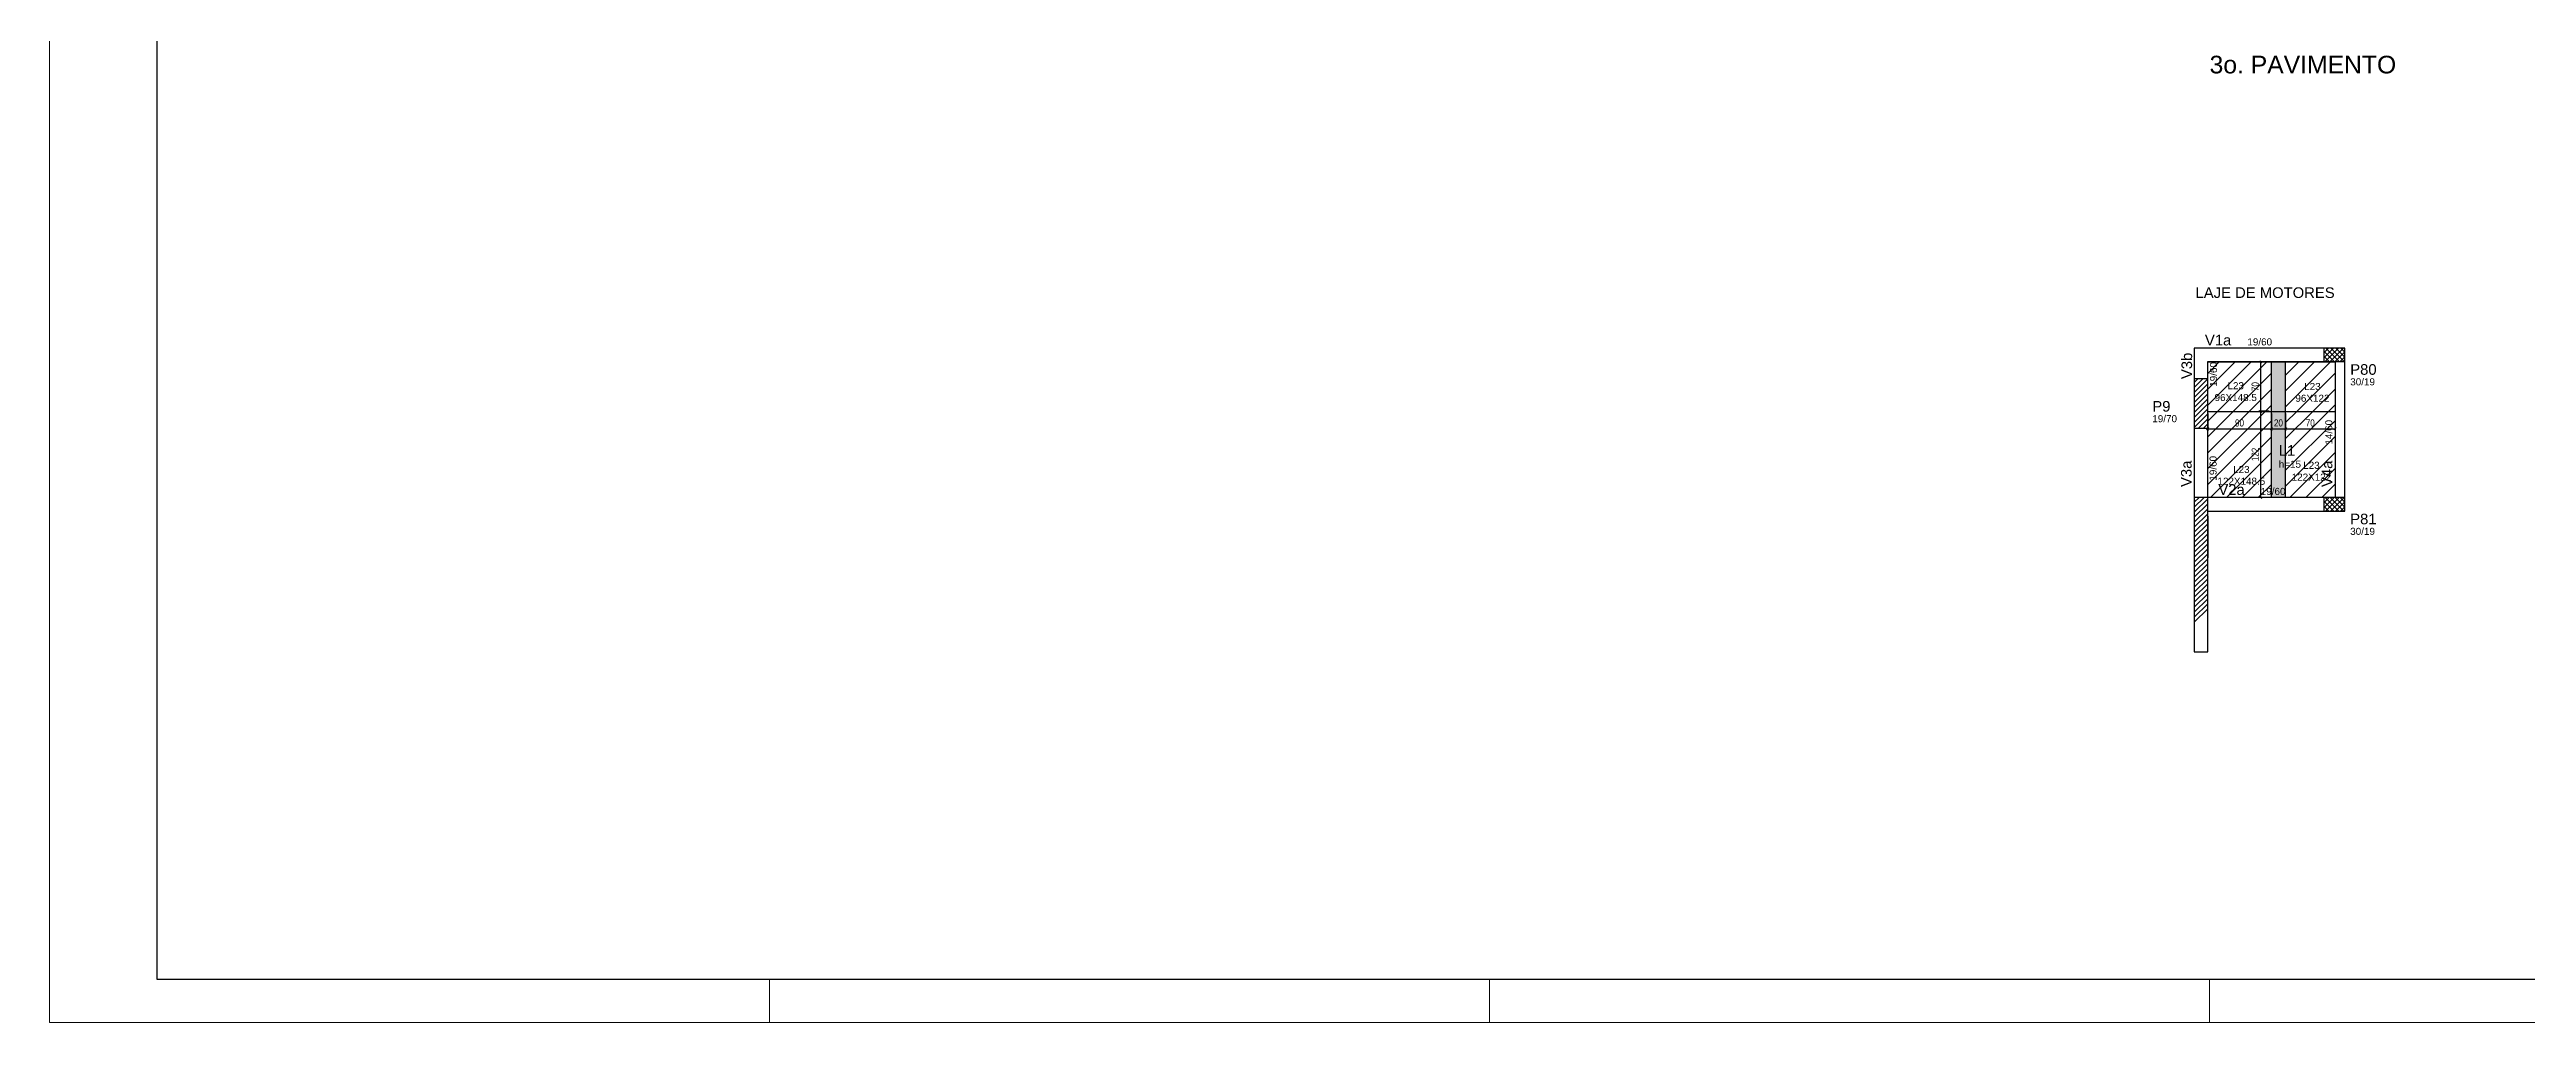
# Model space of a CAD drawing. Extents: x 1022 to 7350, y 170 to 3791.
# Drawn here: x 1022 to 4524, y 170 to 1546 of the extents above; entities that cross this region are included whole.
import ezdxf

# ---------------------------------------------------------------- set-up
doc = ezdxf.new("R2010")
doc.units = 0
for name, color, linetype in [('7', 7, 'Continuous'), ('8', 8, 'Continuous'), ('AUX00', 7, 'Continuous'), ('ES-VIGA', 3, 'Continuous'), ('L-N', 4, 'Continuous'), ('Painéis', 200, 'Continuous'), ('Pilares', 5, 'Continuous'), ('VIG-D', 2, 'Continuous'), ('VIG-N', 4, 'Continuous')]:
    doc.layers.add(name, color=color, linetype=linetype)
for name, color, linetype, lineweight in [('FOLHA', 255, 'Continuous', 5), ('Hachura', 251, 'Continuous', 9), ('REAPROVEITAMENTO', 251, 'Continuous', 9)]:
    doc.layers.add(name, color=color, linetype=linetype, lineweight=lineweight)
doc.styles.add('COTA TECNICA', font='techl___.ttf', dxfattribs={"height": 10})
doc.styles.get("Standard").update_dxf_attribs({"font": 'arial.ttf'})
doc.dimstyles.new('PAINEL', dxfattribs={"dimtxt": 10, "dimasz": 3, "dimexe": 3, "dimexo": 3, "dimgap": 3, "dimtad": 1, "dimdec": 1, "dimzin": 12, "dimdsep": 46, "dimtxsty": 'COTA TECNICA', "dimblk1": 'OBLIQUE', "dimblk2": 'OBLIQUE', "dimsah": 1, "dimcen": 0.9, "dimclrd": 4, "dimclre": 4, "dimclrt": 240, "dimadec": 1, "dimazin": 3, "dimtfac": 1, "dimtdec": 1, "dimtmove": 0, "dimatfit": 3, "dimfxl": 1, "dimtolj": 1, "dimtzin": 12, "dimarcsym": 0})

# ---------------------------------------------------------------- blocks, each defined once
blk = doc.blocks.new('_Oblique')
at = {"color": 0, "linetype": 'ByBlock', "lineweight": -2}
blk.add_line((-0.5, -0.5), (0.5, 0.5), dxfattribs=at)
blk = doc.blocks.new('*D264')
at = {"color": 4, "lineweight": -2, "transparency": 16777216}
for p, q in [((4160.7, 1034.2), (4145.9, 1034.2)), ((4148.9, 912.2), (4148.9, 1034.2)), ((4160.7, 912.2), (4145.9, 912.2))]:
    blk.add_line(p, q, dxfattribs=at)
at = {"layer": 'Defpoints', "color": 0, "transparency": 16777216}
for p in [(4148.9, 1034.2), (4163.7, 1034.2), (4163.7, 912.2)]:
    blk.add_point(p, dxfattribs=at)
at = {"color": 4, "lineweight": -2, "transparency": 16777216, "xscale": 3, "yscale": 3, "zscale": 3}
for p, rotation in [((4148.9, 1034.2), 90), ((4148.9, 912.2), 270)]:
    blk.add_blockref('_Oblique', p, dxfattribs=dict(at, rotation=rotation))
at = {"color": 240, "transparency": 16777216, "insert": (4140.8, 973.2), "char_height": 10, "attachment_point": 5, "rotation": 90, "style": 'COTA TECNICA'}
blk.add_mtext('\\A1;122', dxfattribs=at)
blk = doc.blocks.new('*D265')
at = {"color": 4, "lineweight": -2, "transparency": 16777216}
for p, q in [((4160.7, 1104.2), (4145.9, 1104.2)), ((4148.9, 1034.2), (4148.9, 1104.2)), ((4160.7, 1034.2), (4145.9, 1034.2))]:
    blk.add_line(p, q, dxfattribs=at)
at = {"layer": 'Defpoints', "color": 0, "transparency": 16777216}
for p in [(4148.9, 1104.2), (4163.7, 1104.2), (4163.7, 1034.2)]:
    blk.add_point(p, dxfattribs=at)
at = {"color": 4, "lineweight": -2, "transparency": 16777216, "xscale": 3, "yscale": 3, "zscale": 3}
for p, rotation in [((4148.9, 1104.2), 90), ((4148.9, 1034.2), 270)]:
    blk.add_blockref('_Oblique', p, dxfattribs=dict(at, rotation=rotation))
at = {"color": 240, "transparency": 16777216, "insert": (4140.8, 1069.2), "char_height": 10, "attachment_point": 5, "rotation": 90, "style": 'COTA TECNICA'}
blk.add_mtext('\\A1;70', dxfattribs=at)
blk = doc.blocks.new('*D266')
at = {"color": 4, "lineweight": -2, "transparency": 16777216}
for p, q in [((4073.7, 1031.2), (4073.7, 1006.6)), ((4163.7, 1031.2), (4163.7, 1006.6)), ((4073.7, 1009.6), (4163.7, 1009.6))]:
    blk.add_line(p, q, dxfattribs=at)
at = {"layer": 'Defpoints', "color": 0, "transparency": 16777216}
for p in [(4073.7, 1034.2), (4163.7, 1034.2), (4163.7, 1009.6)]:
    blk.add_point(p, dxfattribs=at)
at = {"color": 4, "lineweight": -2, "transparency": 16777216, "xscale": 3, "yscale": 3, "zscale": 3, "rotation": 180}
blk.add_blockref('_Oblique', (4073.7, 1009.6), dxfattribs=at)
at = {"color": 4, "lineweight": -2, "transparency": 16777216, "xscale": 3, "yscale": 3, "zscale": 3}
blk.add_blockref('_Oblique', (4163.7, 1009.6), dxfattribs=at)
at = {"color": 240, "transparency": 16777216, "insert": (4118.7, 1017.7), "char_height": 10, "attachment_point": 5, "style": 'COTA TECNICA'}
blk.add_mtext('\\A1;90', dxfattribs=at)
blk = doc.blocks.new('*D267')
at = {"color": 4, "lineweight": -2, "transparency": 16777216}
for p, q in [((4163.7, 1031.2), (4163.7, 1006.6)), ((4183.7, 1031.2), (4183.7, 1006.6)), ((4163.7, 1009.6), (4183.7, 1009.6))]:
    blk.add_line(p, q, dxfattribs=at)
at = {"layer": 'Defpoints', "color": 0, "transparency": 16777216}
for p in [(4163.7, 1034.2), (4183.7, 1034.2), (4183.7, 1009.6)]:
    blk.add_point(p, dxfattribs=at)
at = {"color": 4, "lineweight": -2, "transparency": 16777216, "xscale": 3, "yscale": 3, "zscale": 3, "rotation": 180}
blk.add_blockref('_Oblique', (4163.7, 1009.6), dxfattribs=at)
at = {"color": 4, "lineweight": -2, "transparency": 16777216, "xscale": 3, "yscale": 3, "zscale": 3}
blk.add_blockref('_Oblique', (4183.7, 1009.6), dxfattribs=at)
at = {"color": 240, "transparency": 16777216, "insert": (4173.7, 1017.7), "char_height": 10, "attachment_point": 5, "style": 'COTA TECNICA'}
blk.add_mtext('\\A1;20', dxfattribs=at)
blk = doc.blocks.new('*D268')
at = {"color": 4, "lineweight": -2, "transparency": 16777216}
for p, q in [((4183.7, 1031.2), (4183.7, 1006.6)), ((4253.7, 1031.2), (4253.7, 1006.6)), ((4183.7, 1009.6), (4253.7, 1009.6))]:
    blk.add_line(p, q, dxfattribs=at)
at = {"layer": 'Defpoints', "color": 0, "transparency": 16777216}
for p in [(4183.7, 1034.2), (4253.7, 1034.2), (4253.7, 1009.6)]:
    blk.add_point(p, dxfattribs=at)
at = {"color": 4, "lineweight": -2, "transparency": 16777216, "xscale": 3, "yscale": 3, "zscale": 3, "rotation": 180}
blk.add_blockref('_Oblique', (4183.7, 1009.6), dxfattribs=at)
at = {"color": 4, "lineweight": -2, "transparency": 16777216, "xscale": 3, "yscale": 3, "zscale": 3}
blk.add_blockref('_Oblique', (4253.7, 1009.6), dxfattribs=at)
at = {"color": 240, "transparency": 16777216, "insert": (4218.7, 1017.7), "char_height": 10, "attachment_point": 5, "style": 'COTA TECNICA'}
blk.add_mtext('\\A1;70', dxfattribs=at)

msp = doc.modelspace()

# ---------------------------------------------------------------- hatches: boundary and pattern name
at = {"layer": 'Hachura', "linetype": 'ByBlock'}
h = msp.add_hatch(color=256, dxfattribs=at)
h.dxf.hatch_style = 1
h.paths.add_polyline_path([(4183.75, 1104.16), (4163.75, 1104.16), (4163.74, 1034.17), (4183.74, 1034.17)])
h = msp.add_hatch(color=256, dxfattribs=at)
h.dxf.hatch_style = 1
h.paths.add_polyline_path([(4183.74, 1034.17), (4163.74, 1034.17), (4163.73, 912.16), (4183.73, 912.16)])
at = {"layer": 'REAPROVEITAMENTO', "linetype": 'ByBlock'}
h = msp.add_hatch(dxfattribs=at)
h.set_pattern_fill('ANSI31', color=256, scale=5, style=2)
h.paths.add_polyline_path([(4163.75, 1104.16), (4073.75, 1104.17), (4073.74, 1080.17), (4073.9, 1080.17), (4073.74, 1080.02), (4073.74, 1034.17), (4163.74, 1034.17)])
h.paths.add_polyline_path([(4150.62, 1058.81), (4150.62, 1079.77), (4130.04, 1079.77), (4130.04, 1058.81)], flags=24)
h.paths.add_polyline_path([(4080.87, 1043.19), (4145.68, 1043.19), (4145.68, 1080.51), (4080.87, 1080.51)], flags=24)
h = msp.add_hatch(dxfattribs=at)
h.set_pattern_fill('ANSI31', color=256, scale=5, style=2)
h.paths.add_polyline_path([(4253.75, 1104.15), (4183.75, 1104.16), (4183.74, 1034.17), (4253.74, 1034.17)])
h.paths.add_polyline_path([(4195.26, 1042.15), (4248.43, 1042.15), (4248.43, 1079.46), (4195.26, 1079.46)], flags=24)
h = msp.add_hatch(dxfattribs=at)
h.set_pattern_fill('ANSI31', color=256, scale=5, style=2)
h.paths.add_polyline_path([(4163.74, 1034.17), (4073.74, 1034.17), (4073.74, 1010.17), (4073.73, 912.17), (4073.73, 912.17), (4163.73, 912.16)])
h.paths.add_polyline_path([(4150.71, 960.03), (4150.71, 985.5), (4130.12, 985.5), (4130.12, 960.03)], flags=24)
h.paths.add_polyline_path([(4108.01, 1007.92), (4129.8, 1007.92), (4129.8, 1028.51), (4108.01, 1028.51)], flags=24)
h.paths.add_polyline_path([(4084.49, 924.76), (4157.08, 924.76), (4157.08, 962.07), (4084.49, 962.07)], flags=24)
h = msp.add_hatch(dxfattribs=at)
h.set_pattern_fill('ANSI31', color=256, scale=5, style=2)
h.paths.add_polyline_path([(4253.74, 1034.17), (4183.74, 1034.17), (4183.73, 912.16), (4237.73, 912.15), (4237.73, 912.16), (4253.73, 912.15)])
h.paths.add_polyline_path([(4208.38, 1007.89), (4229.35, 1007.89), (4229.35, 1028.48), (4208.38, 1028.48)], flags=24)
h.paths.add_polyline_path([(4189.55, 930.58), (4250.48, 930.58), (4250.48, 967.9), (4189.55, 967.9)], flags=24)

# ---------------------------------------------------------------- linework, layer by layer
at = {"color": 30}
for p, q in [((1174.16, 230.56), (1174.16, 3729.88)), ((7288.84, 230.56), (1174.16, 230.56))]:
    msp.add_line(p, q, dxfattribs=at)
at = {"layer": '8', "linetype": 'Continuous'}
for p, q in [((4237.75, 1109.66), (4251.75, 1123.65)), ((4237.75, 1116.73), (4244.68, 1123.65)), ((4237.75, 1123.65), (4237.75, 1123.65)), ((4237.75, 1123.65), (4237.75, 1123.65)), ((4239.82, 1104.65), (4258.82, 1123.65)), ((4240.62, 1123.65), (4259.62, 1104.65)), ((4246.89, 1104.65), (4265.89, 1123.65)), ((4247.69, 1123.65), (4266.69, 1104.65)), ((4254.76, 1123.65), (4267.75, 1110.66)), ((4261.83, 1123.65), (4267.75, 1117.73)), ((4267.75, 1123.65), (4267.75, 1123.65)), ((4267.75, 1123.65), (4267.75, 1123.65)), ((4237.75, 1119.45), (4252.55, 1104.65)), ((4237.75, 1112.38), (4245.48, 1104.65)), ((4237.75, 1105.31), (4238.41, 1104.65)), ((4252.75, 1114.15), (4252.75, 1114.15)), ((4253.96, 1104.65), (4267.75, 1118.44)), ((4261.03, 1104.65), (4267.75, 1111.37)), ((4267.75, 1104.65), (4267.75, 1104.65)), ((4267.75, 1104.65), (4267.75, 1104.65)), ((4054.74, 1068.09), (4066.83, 1080.17)), ((4054.74, 1075.16), (4059.75, 1080.17)), ((4054.74, 1080.17), (4054.74, 1080.17)), ((4054.74, 1080.17), (4054.74, 1080.17)), ((4054.74, 1061.02), (4073.74, 1080.02)), ((4054.74, 1053.95), (4073.74, 1072.95)), ((4054.74, 1046.88), (4073.74, 1065.88)), ((4054.74, 1039.81), (4073.74, 1058.8)), ((4054.74, 1032.73), (4073.74, 1051.73)), ((4054.74, 1025.66), (4073.74, 1044.66)), ((4054.74, 1018.59), (4073.74, 1037.59)), ((4054.74, 1011.52), (4073.74, 1030.52)), ((4060.46, 1010.17), (4073.74, 1023.45)), ((4064.24, 1045.17), (4064.24, 1045.17)), ((4067.53, 1010.17), (4073.74, 1016.38)), ((4054.74, 1010.17), (4054.74, 1010.17)), ((4054.74, 1010.17), (4054.74, 1010.17)), ((4054.73, 898.38), (4068.52, 912.17)), ((4054.73, 905.46), (4061.45, 912.17)), ((4054.73, 912.17), (4054.73, 912.17)), ((4237.73, 911.67), (4238.22, 912.16)), ((4237.73, 897.52), (4252.36, 912.15)), ((4237.73, 904.6), (4245.29, 912.15)), ((4239.97, 912.16), (4258.97, 893.15)), ((4240.43, 893.16), (4259.44, 912.15)), ((4247.04, 912.15), (4266.04, 893.15)), ((4247.51, 893.15), (4266.51, 912.15)), ((4254.11, 912.15), (4267.73, 898.53)), ((4261.18, 912.15), (4267.73, 905.6)), ((4267.73, 912.15), (4267.73, 912.15)), ((4267.73, 912.15), (4267.73, 912.15)), ((4054.73, 891.31), (4073.73, 910.31)), ((4054.73, 884.24), (4073.73, 903.24)), ((4054.73, 877.17), (4073.73, 896.17)), ((4054.73, 870.1), (4073.73, 889.1)), ((4054.73, 863.03), (4073.73, 882.03)), ((4073.73, 885.67), (4073.72, 826.99)), ((4073.73, 893.17), (4073.73, 893.17)), ((4237.73, 907.32), (4251.9, 893.15)), ((4237.73, 900.25), (4244.82, 893.15)), ((4237.73, 893.15), (4237.73, 893.15)), ((4237.73, 893.15), (4237.73, 893.15)), ((4252.73, 902.65), (4252.73, 902.65)), ((4254.58, 893.15), (4267.73, 906.31)), ((4261.65, 893.15), (4267.73, 899.24)), ((4267.73, 893.15), (4267.73, 893.15)), ((4267.73, 893.15), (4267.73, 893.15)), ((4054.72, 841.82), (4073.73, 860.81)), ((4054.72, 834.75), (4073.73, 853.74)), ((4054.72, 827.67), (4073.73, 846.67)), ((4054.73, 855.96), (4073.73, 874.96)), ((4054.73, 848.89), (4073.73, 867.89)), ((4054.72, 820.6), (4073.72, 839.6)), ((4054.72, 813.53), (4073.72, 832.53)), ((4054.72, 806.46), (4073.72, 825.46)), ((4054.72, 799.39), (4073.72, 818.39)), ((4054.72, 792.32), (4073.72, 811.32)), ((4054.72, 785.25), (4073.72, 804.25)), ((4054.72, 778.18), (4073.72, 797.17)), ((4054.72, 771.11), (4073.72, 790.1)), ((4054.72, 764.03), (4073.72, 783.03)), ((4054.72, 756.96), (4073.72, 775.96)), ((4064.22, 803.17), (4064.22, 803.17)), ((4054.72, 749.89), (4073.72, 768.89)), ((4054.72, 742.82), (4073.72, 761.82)), ((4054.72, 735.75), (4073.72, 754.75))]:
    msp.add_line(p, q, dxfattribs=at)
at = {"layer": 'ES-VIGA', "linetype": 'Continuous'}
for p, q in [((4054.75, 1123.67), (4054.75, 1123.67)), ((4054.75, 1123.67), (4054.75, 1123.67)), ((4073.75, 1104.67), (4073.75, 1104.67)), ((4073.75, 1104.67), (4073.75, 1104.67))]:
    msp.add_line(p, q, dxfattribs=at)
for points in [[(4054.75, 1123.67), (4054.74, 1080.17)], [(4237.75, 1123.65), (4054.75, 1123.67)], [(4073.74, 1080.17), (4073.75, 1104.67)], [(4073.75, 1104.67), (4237.75, 1104.65)], [(4253.75, 1104.65), (4253.73, 912.15)], [(4267.73, 912.15), (4267.75, 1104.65)], [(4054.74, 1010.17), (4054.73, 912.17)], [(4073.73, 912.17), (4073.74, 1010.17)], [(4237.73, 912.15), (4073.73, 912.17)], [(4073.73, 893.17), (4237.73, 893.15)]]:
    msp.add_lwpolyline(points, dxfattribs=at)
at = {"layer": 'FOLHA', "lineweight": 5}
msp.add_line((1021.75, 169.59), (1021.75, 3790.85), dxfattribs=at)
at = {"layer": 'FOLHA'}
for p, q in [((2039.85, 169.59), (2039.85, 230.56)), ((3057.94, 169.59), (3057.94, 230.56)), ((4076.04, 169.59), (4076.04, 230.56)), ((7349.8, 169.59), (1021.75, 169.59))]:
    msp.add_line(p, q, dxfattribs=at)
at = {"layer": 'Painéis'}
for p, q in [((4073.75, 1104.17), (4253.75, 1104.15)), ((4163.73, 912.16), (4163.75, 1104.16)), ((4183.73, 912.16), (4183.75, 1104.16)), ((4073.73, 1034.17), (4253.74, 1034.17)), ((4253.74, 912.65), (4253.73, 912.65))]:
    msp.add_line(p, q, dxfattribs=at)
at = {"layer": 'Pilares', "linetype": 'Continuous'}
for points in [[(4237.75, 1104.65), (4267.75, 1104.65), (4267.75, 1123.65), (4237.75, 1123.65), (4237.75, 1104.65)], [(4054.74, 1010.17), (4073.74, 1010.17), (4073.74, 1080.17), (4054.74, 1080.17), (4054.74, 1010.17)], [(4054.71, 694.17), (4073.71, 694.17), (4073.73, 912.17), (4054.73, 912.17), (4054.71, 694.17)], [(4237.73, 893.16), (4267.73, 893.15), (4267.73, 912.15), (4237.73, 912.16), (4237.73, 893.16)]]:
    msp.add_lwpolyline(points, dxfattribs=at)

# ---------------------------------------------------------------- texts
at = {"layer": '7', "linetype": 'Continuous'}
for s, height, p in [('3o. PAVIMENTO', 25, (4076.32, 1512.24)), ('LAJE DE MOTORES', 15, (4056.48, 1194.6))]:
    msp.add_text(s, height=height, rotation=359.99518, dxfattribs=at).set_placement(p)
at = {"layer": 'AUX00', "char_height": 10, "attachment_point": 1}
for s, insert in [('\\pxqc;L23^J96X148.5', (4077.94, 1075.4)), ('\\pxqc;L23^J96X122', (4186.42, 1074.36)), ('\\pxqc;L23^J122X148.5', (4085.92, 956.96)), ('\\pxqc;L23^J122X122', (4185.06, 962.79))]:
    msp.add_mtext_dynamic_manual_height_columns(s, width=70.6838, gutter_width=12.5, heights=[0], dxfattribs=dict(at, insert=insert))
at = {"layer": 'L-N', "linetype": 'Continuous'}
for s, p in [('P80', (4275.25, 1085.9)), ('P9', (3995.33, 1033.77)), ('P81', (4275.23, 874.4))]:
    msp.add_text(s, height=15, rotation=359.99518, dxfattribs=at).set_placement(p)
at = {"layer": 'VIG-D', "linetype": 'Continuous'}
for s, rotation, p in [('19/60', 359.99518, (4129.75, 1127.41)), ('19/60', 89.99518, (4086.86, 1068.92)), ('30/19', 359.99518, (4275.25, 1070.9)), ('19/70', 359.99518, (3995.33, 1018.77)), ('14/60', 89.99518, (4249.99, 987.15)), ('19/60', 89.99518, (4086.23, 936.17)), ('h=15', 359.99518, (4174.17, 954.37)), ('19/60', 359.99518, (4148.73, 915.91)), ('30/19', 359.99518, (4275.23, 859.4))]:
    msp.add_text(s, height=10, rotation=rotation, dxfattribs=at).set_placement(p)
at = {"layer": 'VIG-N', "linetype": 'Continuous'}
for s, rotation, p in [('V1a', 359.99518, (4069.75, 1127.42)), ('V3b', 89.99518, (4051.61, 1079.83)), ('L1', 359.99518, (4174.17, 971.37)), ('V3a', 89.99518, (4050.98, 927.17)), ('V4a', 89.99518, (4249.98, 927.15)), ('V2a', 359.99518, (4088.73, 915.92))]:
    msp.add_text(s, height=15, rotation=rotation, dxfattribs=at).set_placement(p)

# ---------------------------------------------------------------- dimensions: what is measured, and where the dimension line sits
dim = msp.add_linear_dim(base=(4148.9, 1104.16), p1=(4163.73, 1034.17), p2=(4163.75, 1104.16), angle=90, dimstyle='PAINEL', override={"dimtmove": 1})
dim.commit()
dim.dimension.update_dxf_attribs({"geometry": '*D265', "text_midpoint": (4140.8, 1069.16)})
dim = msp.add_linear_dim(base=(4163.73, 1009.61), p1=(4073.73, 1034.17), p2=(4163.73, 1034.17), dimstyle='PAINEL')
dim.commit()
dim.dimension.update_dxf_attribs({"geometry": '*D266', "text_midpoint": (4118.73, 1017.75)})
dim = msp.add_linear_dim(base=(4148.9, 1034.17), p1=(4163.73, 912.16), p2=(4163.73, 1034.17), angle=90, dimstyle='PAINEL')
dim.commit()
dim.dimension.update_dxf_attribs({"geometry": '*D264', "text_midpoint": (4140.84, 973.17)})
dim = msp.add_linear_dim(base=(4183.74, 1009.61), p1=(4163.73, 1034.17), p2=(4183.74, 1034.17), dimstyle='PAINEL', override={"dimtmove": 1})
dim.commit()
dim.dimension.update_dxf_attribs({"geometry": '*D267', "text_midpoint": (4173.74, 1009.61), "dimtype": 160})
dim = msp.add_linear_dim(base=(4253.74, 1009.61), p1=(4183.74, 1034.17), p2=(4253.74, 1034.17), dimstyle='PAINEL', override={"dimtmove": 1})
dim.commit()
dim.dimension.update_dxf_attribs({"geometry": '*D268', "text_midpoint": (4218.74, 1017.72)})

doc.saveas('drawing.dxf')
